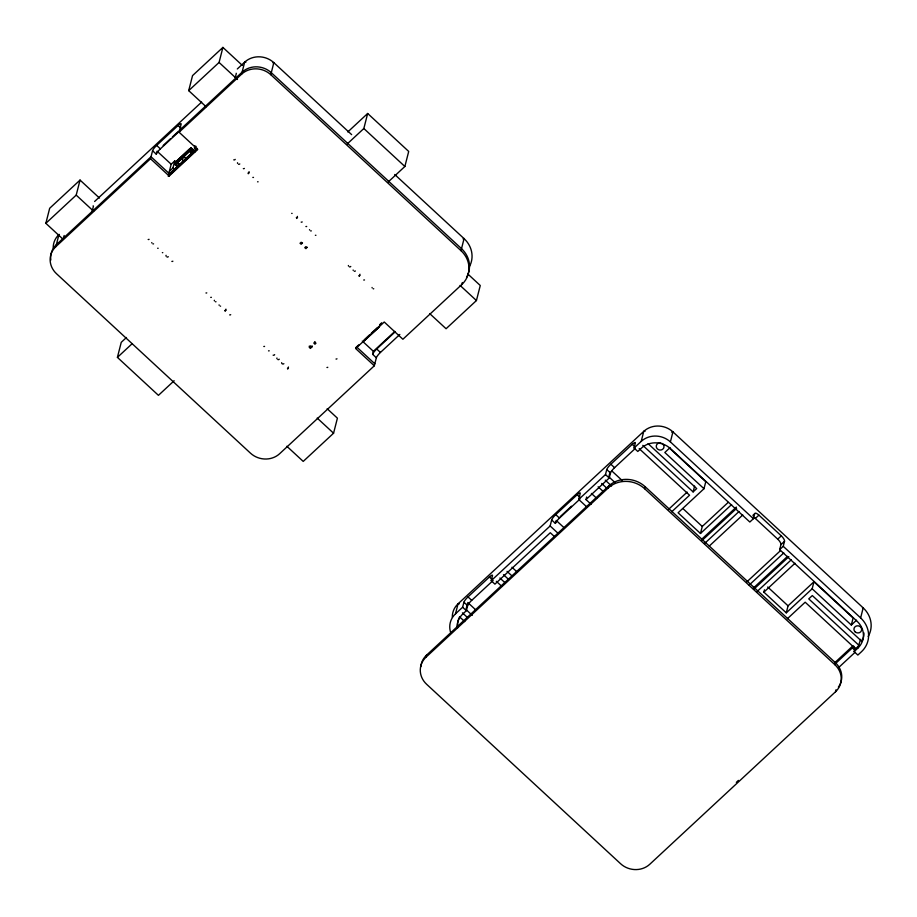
<?xml version="1.0" encoding="UTF-8"?>
<svg xmlns="http://www.w3.org/2000/svg" width="917" height="917" viewBox="0 0 917 917"><rect width="100%" height="100%" fill="white"/><g stroke="black" fill="none" stroke-linecap="round" stroke-linejoin="round"><path stroke-width="1.38" d="M182.54 162.584L182.598 157.644L175.525 163.948L178.15 166.286L182.54 162.584L177.692 166.917L175.009 164.59L175.617 161.919L189.681 148.772L191.149 147.935L195.023 151.752M312.055 345.801L310.404 348.414L309.304 347.348L310.427 345.847M314.875 342.373L315.964 343.176L314.944 344.207L313.843 343.13L314.967 341.628M177.692 166.917L177.875 165.771L178.15 166.286M175.525 163.948L175.972 161.85L190.518 148.29L194.61 151.993M63.239 239.394L45.85 223.312L49.678 208.274L80.043 180.076L99.472 198.061M399.823 334.453L380.44 352.449A5.193 1.055 -47.2 0 0 376.36 357.779L374.308 365.791L279.674 453.686A20.759 19.039 14.3 0 1 250.467 453.158L56.51 273.725A20.759 19.039 14.3 0 1 55.868 246.65L58.94 234.614A2.591 0.894 47.1 0 1 59.169 234.374M63.525 238.007L64.167 235.509M45.85 223.312L76.203 195.115L80.043 180.076M92.101 211.472L93.374 206.463A5.193 1.055 -47.2 0 0 93.076 205.912M150.514 158.756L152.566 150.732A5.193 1.055 -47.2 0 1 156.647 145.413L178.07 125.514A5.193 1.055 -47.2 0 1 181.13 124.196L179.09 132.22L197.74 149.471L169.164 176.007L150.514 158.756L55.868 246.65M152.566 150.732L156.291 154.182L156.807 152.176M174.138 380.75L158.435 395.342L117.41 357.378L121.239 342.339L126.477 337.479M206.096 106.727L188.707 90.645L192.547 75.607L222.9 47.409L242.329 65.382M168.888 173.267L171.192 164.246L174.757 160.934L176.729 162.745M169.164 176.007L169.679 174.001L197.235 148.416M169.404 171.261L172.969 167.949L174.757 160.934M196.364 149.861L194.404 148.05L195 145.711M188.707 90.645L219.071 62.448L222.9 47.409M235.279 77.555L236.242 73.796A5.193 1.055 -47.2 0 0 236.173 73.291M179.09 132.22L241.595 74.174L244.656 62.15A20.759 19.039 14.3 0 1 273.862 62.677L351.635 134.627M374.308 365.791L355.658 348.54L384.234 322.005L402.884 339.256L461.813 284.534A25.951 23.796 14.3 0 0 461.022 250.696L270.802 74.713L273.862 62.471L272.968 62.792M347.096 144.072L363.843 128.518L367.671 113.479L408.707 151.443L404.867 166.481L388.12 182.036M286.849 446.27L303.218 461.411L333.57 433.214L337.41 418.175L327.174 408.718M376.36 357.779L372.623 354.329L373.391 351.314L394.826 331.415M461.022 250.696L464.094 238.454L463.039 238.901M461.813 284.534L462.328 282.528M429.706 313.603L446.075 328.733L476.427 300.547L480.267 285.508L467.991 274.149M836.017 689.779L835.513 691.773L649.798 864.25A20.759 19.039 14.3 0 1 620.591 863.722L426.634 684.277A20.759 19.039 14.3 0 1 426.004 657.214L426.508 655.208L608.659 486.044A25.951 23.796 14.3 0 1 645.167 486.721L835.387 662.704A20.759 19.039 14.3 0 1 838.379 687.131M450.866 633.12A20.759 19.039 14.3 0 1 455.485 613.863L458.042 603.844L643.757 431.368A20.759 19.039 14.3 0 1 672.963 431.907L863.195 607.891A25.951 23.796 14.3 0 1 868.181 636.501M455.485 613.863L462.627 607.237L463.91 602.217A5.193 1.055 -47.2 0 1 467.991 596.898L489.414 576.999A5.193 1.055 -47.2 0 1 492.475 575.693L491.203 580.702L494.928 584.152L550.292 532.743L554.327 536.479M467.464 603.661L465.974 609.507L472.266 615.33M457.056 627.423A20.759 19.039 14.3 0 1 462.787 614L466.363 610.688L467.636 605.667A5.193 1.055 -47.2 0 1 471.716 600.348L493.151 580.45M491.203 580.702L550.131 525.968L551.667 519.962A5.193 1.055 -47.2 0 1 555.748 514.632L577.171 494.733A5.193 1.055 -47.2 0 1 580.232 493.426L578.707 499.444L587.109 507.216M551.667 519.962L555.393 523.412L555.908 521.406M591.052 504.235L586.009 499.57L586.662 496.991M578.707 499.444L605.484 474.559L606.767 469.55A5.193 1.055 -47.2 0 1 610.848 464.231L632.283 444.332A5.193 1.055 -47.2 0 1 635.332 443.014L634.06 448.023L637.785 451.473L641.361 448.161A20.759 19.039 14.3 0 1 670.568 448.7L749.831 522.025L753.396 518.713L754.68 513.692A5.193 1.777 47.1 0 1 758.921 515.136L781.295 535.849A5.193 1.777 47.1 0 1 784.516 541.305L783.244 546.314L779.668 549.627L857.063 621.233A20.759 19.039 14.3 0 1 857.693 648.296L854.128 651.62L857.853 655.07L861.43 651.758A25.951 23.796 14.3 0 0 860.639 617.909L863.206 607.73L862.45 607.891M610.034 472.163L608.831 476.84L615.135 482.663M586.009 499.57L609.22 478.009L610.493 473A5.193 1.055 -47.2 0 1 614.573 467.681L634.988 448.722M426.004 657.214L608.143 488.05L608.659 486.044M634.06 448.023L641.201 441.398L643.757 431.368A2.591 0.894 47.1 0 1 644.995 431.414M835.513 691.773A20.759 19.039 14.3 0 0 834.883 664.71L644.651 488.727L645.167 486.721M753.396 518.713L670.407 441.925L672.963 431.689L671.76 432.274M642.794 445.353L693.114 491.913L694.605 486.067M731.583 504.591L700.473 533.476L678.099 512.775L703.992 488.727L705.781 481.712L669.708 448.344M700.473 533.476L702.262 526.461L728.19 502.39M812.164 588.794L851.32 625.027L853.108 618.012L813.952 581.779L812.164 588.794L786.27 612.843L763.884 592.141L764.48 589.803M779.668 549.627L780.94 544.618L784.516 541.305M786.27 612.843L788.058 605.828L813.952 581.779M834.883 664.71L835.387 662.704M854.128 651.62L855.08 647.861M857.693 648.296L860.639 639.298M859.069 645.442L808.748 598.881L812.313 595.569L861.923 641.464L862.37 639.699M194.117 151.683L193.223 151.523L187.916 157.586L182.621 157.632L189.876 150.606L190.518 148.29L193.705 152.325M379.753 325.031L379.225 326.922L363.992 341.09M187.916 157.586L193.223 151.523L191.149 147.935L190.22 150.48L182.621 157.632M248.312 173.76L249.092 171.674M225.146 311.23L225.926 309.144M296.649 218.475L297.429 216.401M287.697 369.092L288.477 367.018M359.2 276.349L359.98 274.263M302.048 243.326L301.189 244.254L300.042 243.28L301.143 242.283L302.507 242.936M306.782 247.705L305.923 248.633L304.776 247.659L305.877 246.662L307.252 247.315M378.813 327.151L364.473 340.448M94.611 201.488L201.637 102.096M237.308 68.97L244.656 62.15A2.591 0.894 47.1 0 1 245.894 62.184M163.18 145.494L170.321 138.857M172.362 136.965L178.483 131.28M179.606 130.214L242.099 72.168A20.759 19.039 14.3 0 1 271.306 72.707L461.538 248.69A25.951 23.796 14.3 0 1 466.524 277.301M156.291 154.182A5.193 1.055 -47.2 0 1 160.372 148.863L179.766 130.856M177.245 162.687L189.521 151.294L192.341 153.747M194.404 148.05L196.181 146.388M168.59 174.597L196.777 148.416M168.178 176.202L197.419 149.047M347.784 131.956L367.671 113.479M117.41 357.378L132.071 343.772M379.649 324.744L381.69 322.841M355.67 347.726L358.811 344.815M364.026 339.966L369.253 335.118M371.339 333.18L377.598 327.358M379.684 325.42L381.781 323.483M372.623 354.329A5.193 1.055 -47.2 0 1 376.715 348.999L395.078 331.943M560.241 516.615L571.463 506.184M555.393 523.412A5.193 1.055 -47.2 0 1 559.473 518.082L579.888 499.135M670.04 447.656L664.825 452.494L703.992 488.727M668.31 509.6L687.154 492.097M671.748 511.755L689.55 495.226L639.195 448.642M693.114 491.913L696.691 488.589L648.113 443.656M701.757 539.196L736.351 507.078M702.044 540.503L736.626 508.373M704.439 543.621L739.033 511.503M709.219 546.108L742.759 514.953M752.891 515.354L754.68 513.692M753.224 516.89A5.193 1.777 47.1 0 1 755.344 518.46L758.921 515.136M780.94 544.618A5.193 1.777 47.1 0 0 777.731 539.162L781.295 535.849M746.805 581.905L780.344 550.762M749.2 585.035L783.794 552.917M752.937 588.485L787.52 556.367M754.255 588.806L788.849 556.688M756.663 591.935L791.256 559.817M763.884 592.141L794.993 563.256M787.382 618.723L805.172 602.205L855.527 648.789L858.209 646.302M851.32 625.027L856.535 620.19M835.33 662.177L853.131 645.66M836.017 663.083L852.34 647.918A5.193 1.055 -47.2 0 1 854.208 646.428M838.723 667.473L855.057 652.319M736.34 782.35L738.437 780.39M175.009 164.59L182.598 157.644M190.22 150.48L192.925 152.382M177.864 163.535L175.617 161.919L177.554 163.902M310.336 346.58L311.425 347.383M192.467 153.219L189.681 150.663L177.405 162.057L180.099 164.693M363.843 128.518L404.867 166.481M394.723 174.494L464.094 238.661A25.951 23.796 14.3 0 1 469.08 267.271M755.344 518.46L777.731 539.162M783.244 546.314L860.639 617.909M632.283 444.332L635.08 446.911M852.34 647.918L855.137 650.508M219.071 62.448L237.48 79.481M460.07 285.405L476.427 300.547M682.936 508.58L702.262 526.461M767.712 587.006L788.058 605.828M610.848 464.231L614.573 467.681M611.673 470.788L622.162 480.497M606.767 469.55L610.493 473M605.484 474.559L609.22 478.009M605.266 480.153L611.559 485.976M601.69 483.465L606.939 488.325M598.125 486.789L603.317 491.604M591.419 493.438L596.623 498.24M178.07 125.514L180.867 128.093M577.171 494.733L579.968 497.323M156.647 145.413L160.372 148.863M376.715 348.999L380.44 352.449M555.748 514.632L559.473 518.082M157.059 151.179L171.192 164.246M362.295 341.044L373.391 351.314M556.16 520.398L564.23 527.871M172.969 167.949L174.941 169.771M169.679 174.001L151.03 156.75L56.384 244.644A20.759 19.039 14.3 0 0 50.813 260.05M356.965 347.268L374.824 363.785M550.131 525.968L557.479 532.777M511.961 567.233L517.154 572.048M507.044 571.371L512.248 576.174M503.479 574.684L508.717 579.533M499.903 577.997L505.152 582.857M496.338 581.321L501.576 586.169M489.414 576.999L492.211 579.59M76.203 195.115L93.591 211.208M317.213 418.083L333.57 433.214M467.991 596.898L471.716 600.348M467.762 602.492L476.152 610.252M463.91 602.217L467.636 605.667M462.627 607.237L466.363 610.688M462.432 612.854L467.681 617.703M464.747 621.611L459.577 616.832A20.759 19.039 14.3 0 0 457.766 627.721M189.876 150.606L192.341 153.128M191.149 147.935L193.682 151.294M53.209 248.049A20.759 19.039 14.3 0 1 58.94 234.614M312.25 346.649A1.559 1.421 14.3 0 1 310.874 347.543M310.404 347.474A1.559 1.421 14.3 0 1 309.258 346.156M172.866 261.196A1.318 1.215 14.3 0 1 171.857 261.402M168.27 256.703A1.318 1.215 14.3 0 1 166.986 256.989M166.069 256.152A1.318 1.215 14.3 0 1 166.092 255.327M162.779 252.656A1.318 1.215 14.3 0 1 162.378 252.633M158.171 248.243A1.318 1.215 14.3 0 1 157.644 248.255M153.563 243.83A1.318 1.215 14.3 0 1 152.91 243.876M151.844 242.971A1.318 1.215 14.3 0 1 151.786 242.581M149.07 239.348A1.318 1.215 14.3 0 1 148.176 239.486M336.963 358.811A1.433 1.307 14.3 0 1 336.023 359.051M327.782 367.304A1.433 1.307 14.3 0 1 326.956 367.476M315.918 235.279A1.318 1.215 14.3 0 1 315.379 235.279M311.31 230.866A1.318 1.215 14.3 0 1 310.645 230.901M309.602 230.029A1.318 1.215 14.3 0 1 309.533 229.674M306.691 226.442A1.318 1.215 14.3 0 1 305.911 226.522M302.186 221.937A1.318 1.215 14.3 0 1 301.177 222.132M297.544 217.467A1.318 1.215 14.3 0 1 296.306 217.719M292.099 213.386A1.318 1.215 14.3 0 1 291.698 213.374M258.101 181.795A1.318 1.215 14.3 0 1 257.574 181.795M253.493 177.382A1.318 1.215 14.3 0 1 252.828 177.417M249 172.9A1.318 1.215 14.3 0 1 248.094 173.026M244.369 168.441A1.318 1.215 14.3 0 1 243.36 168.648M239.773 163.948A1.318 1.215 14.3 0 1 238.489 164.235M237.56 163.364A1.318 1.215 14.3 0 1 237.549 162.733M235.21 159.375A1.318 1.215 14.3 0 1 233.755 159.856M230.683 314.68A1.318 1.215 14.3 0 1 229.674 314.886M226.04 310.221A1.318 1.215 14.3 0 1 224.803 310.473M220.596 306.14A1.318 1.215 14.3 0 1 220.195 306.118M219.14 305.258A1.318 1.215 14.3 0 1 219.083 304.902M215.988 301.739A1.318 1.215 14.3 0 1 215.461 301.739M214.406 300.868A1.318 1.215 14.3 0 1 214.36 300.283M211.38 297.314A1.318 1.215 14.3 0 1 210.715 297.36M206.761 292.89A1.318 1.215 14.3 0 1 205.981 292.97M288.385 368.233A1.318 1.215 14.3 0 1 287.48 368.37M283.857 363.705A1.318 1.215 14.3 0 1 281.634 362.708M279.249 359.2A1.318 1.215 14.3 0 1 277.874 359.579M276.957 358.742A1.318 1.215 14.3 0 1 276.945 358.031M274.642 354.627A1.318 1.215 14.3 0 1 273.14 355.2M269.197 350.81A1.318 1.215 14.3 0 1 268.532 350.844M264.577 346.374A1.318 1.215 14.3 0 1 263.798 346.466M373.735 288.763A1.318 1.215 14.3 0 1 373.196 288.763M372.13 287.858A1.318 1.215 14.3 0 1 372.084 287.48M364.507 279.926A1.318 1.215 14.3 0 1 363.728 280.006M359.888 275.49A1.318 1.215 14.3 0 1 358.983 275.616M355.36 270.962A1.318 1.215 14.3 0 1 354.249 271.237M353.205 270.377A1.318 1.215 14.3 0 1 353.137 270.022M350.752 266.457A1.318 1.215 14.3 0 1 349.377 266.824M348.46 265.987A1.318 1.215 14.3 0 1 348.403 265.517M241.595 74.174A20.759 19.039 14.3 0 1 270.802 74.713M863.94 632.948A20.759 19.039 14.3 0 1 861.923 641.464M641.201 441.398A20.759 19.039 14.3 0 1 670.407 441.925M452.31 617.267A20.759 19.039 14.3 0 1 458.042 603.844A2.591 0.894 47.1 0 1 459.279 603.89M661.936 443.392A3.897 3.565 14.3 0 1 662.51 449.41A3.897 3.565 14.3 0 1 656.366 447.198A3.897 3.565 14.3 0 1 660.836 442.991M608.143 488.05A25.951 23.796 14.3 0 1 644.651 488.727M420.846 666.659A20.759 19.039 14.3 0 1 426.508 655.208M855.011 631.744A3.897 3.565 14.3 0 0 861.522 630.529A3.897 3.565 14.3 0 0 856.902 625.852A3.897 3.565 14.3 0 0 855.011 631.744"/></g></svg>
